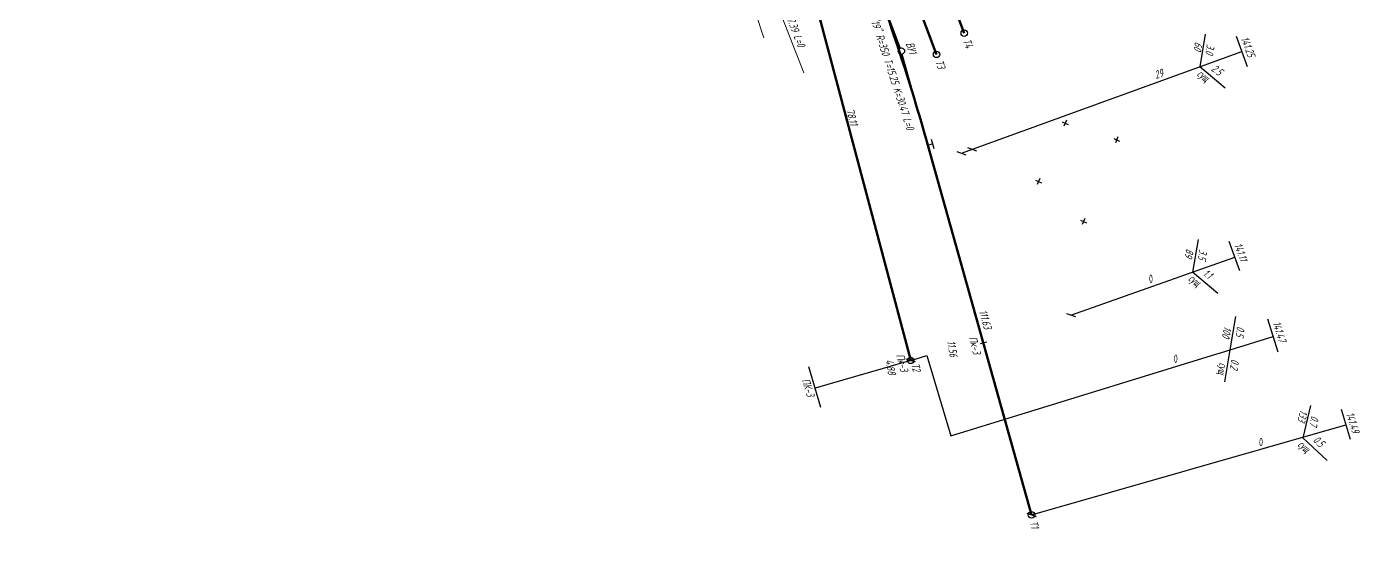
# Model space of a CAD drawing. Extents: x 8811 to 10286, y 10382 to 14118.
# Drawn here: x 10076.6 to 10285.9, y 10382.3 to 10461.6 of the extents above; entities that cross this region are included whole.
import ezdxf
from ezdxf.enums import TextEntityAlignment as Align

# ---------------------------------------------------------------- set-up
doc = ezdxf.new("R2010")
doc.units = 0
for name, color, linetype in [('8.Вершины', 7, 'Continuous'), ('8.Ось трассы', 7, 'Continuous'), ('8.Прямые вставки', 7, 'Continuous'), ('9.Вершины', 7, 'Continuous'), ('9.Ось трассы', 7, 'Continuous'), ('9.Параметры кривых', 7, 'Continuous'), ('9.Прямые вставки', 7, 'Continuous'), ('IIс.Вершины', 7, 'Continuous'), ('IIс.Параметры кривых', 7, 'Continuous'), ('IV.Ось трассы', 7, 'Continuous'), ('Iс.Вершины', 7, 'Continuous'), ('Iс.Междупутья', 7, 'Continuous'), ('КН II.Параметры кривых', 7, 'Continuous'), ('маскировка', 7, 'Continuous')]:
    doc.layers.add(name, color=color, linetype=linetype)
for name, color, linetype, lineweight in [('8.Пикетаж', 7, 'Continuous', 15), ('9.Пикетаж', 7, 'Continuous', 15), ('кресты', 1, 'Continuous', 30), ('кресты здания и сооружения', 1, 'Continuous', 30), ('Уклоноуказатели по станции', 1, 'Continuous', 35)]:
    doc.layers.add(name, color=color, linetype=linetype, lineweight=lineweight)
doc.styles.add('спдс_сжатие09', font='SPDS.shx', dxfattribs={"width": 0.9, "oblique": 15, "height": 1.25})

# ---------------------------------------------------------------- blocks, each defined once
blk = doc.blocks.new('alignment_cc_sign')
at = {"color": 0, "linetype": 'ByBlock', "lineweight": -2}
for p, q in [((-1.5, 1.5), (1.5, 1.5)), ((0, 0), (0, 1.5))]:
    blk.add_line(p, q, dxfattribs=at)

msp = doc.modelspace()

# ---------------------------------------------------------------- linework, layer by layer
at = {"layer": 'кресты', "color": 5, "lineweight": 30}
for p, q in [((10238.29, 10446.82), (10239.21, 10446.42)), ((10238.29, 10446.82), (10239.21, 10446.42)), ((10238.95, 10447.08), (10238.55, 10446.17)), ((10246.34, 10444.21), (10247.26, 10443.81)), ((10246.34, 10444.21), (10247.26, 10443.81)), ((10247, 10444.46), (10246.6, 10443.55)), ((10234.12, 10437.7), (10235.04, 10437.3)), ((10234.12, 10437.7), (10235.04, 10437.3)), ((10234.78, 10437.96), (10234.38, 10437.04)), ((10241.16, 10431.48), (10242.07, 10431.08)), ((10241.16, 10431.48), (10242.07, 10431.08)), ((10241.81, 10431.74), (10241.41, 10430.82))]:
    msp.add_line(p, q, dxfattribs=at)
at = {"layer": 'Уклоноуказатели по станции', "color": 5, "lineweight": 30}
for p, q in [((10223.52, 10442.8), (10224.93, 10442.28)), ((10221.85, 10442.19, 0), (10223.26, 10441.67, 0)), ((10238.95, 10416.93, 129.88), (10240.37, 10416.44, 129.88))]:
    msp.add_line(p, q, dxfattribs=at)

# ---------------------------------------------------------------- wipeouts: each hides what was drawn before it
at = {"color": 5}
for points in [[(10188.05, 10481.14), (10189.76, 10481.42), (10199.7, 10455.63), (10197.96, 10455.44)], [(10207.6, 10469.66), (10216.41, 10442.91), (10215, 10442.51), (10206.09, 10469.01)], [(10222.34, 10459.25), (10224.51, 10460.01), (10225, 10458.13), (10222.98, 10457.23)], [(10258.04, 10458.18), (10267.4, 10461.32), (10269.4, 10455.75), (10260.56, 10451.7)], [(10218.34, 10455.95), (10220.37, 10456.55), (10220.77, 10454.79), (10218.95, 10454.02)], [(10252.52, 10454.53), (10254.71, 10455.5), (10255.1, 10453.88), (10253.09, 10453.34)], [(10256.11, 10426.41), (10266.5, 10429.95), (10268.55, 10423.94), (10259.14, 10419.86)], [(10251.64, 10422.91), (10252.51, 10423.33), (10252.98, 10421.77), (10251.99, 10421.38)], [(10262.06, 10414.18), (10272.75, 10417), (10274.85, 10410.07), (10263.58, 10406.02)], [(10220.12, 10412.27), (10221.7, 10412.74), (10222.31, 10409.36), (10220.79, 10409.23)], [(10212.11, 10410.87), (10213.66, 10411.1), (10214.66, 10407.06), (10212.87, 10407.05)], [(10254.96, 10410.34), (10256.88, 10411.19), (10257.28, 10409.62), (10255.68, 10408.54)], [(10197.17, 10406.8), (10198.8, 10407.22), (10199.91, 10403.44), (10198.5, 10403.04)], [(10273.38, 10401.22), (10283.84, 10403.53), (10285.92, 10396.54), (10276.42, 10392.36)], [(10269.83, 10398.04), (10267.83, 10397.78), (10268.48, 10395.51), (10270.25, 10396.02)], [(10233, 10384.34), (10234.94, 10384.85), (10235.37, 10382.79), (10233.42, 10382.33)]]:
    msp.add_wipeout(points, dxfattribs=at).dxf.layer = 'маскировка'

# ---------------------------------------------------------------- next in the draw order: linework, layer by layer
at = {"color": 5, "lineweight": 30}
msp.add_line((10200.62, 10402.26), (10198.75, 10408.6), dxfattribs=at)
at = {"layer": '9.Вершины', "color": 5, "lineweight": 30}
msp.add_circle((10233.5, 10385.51), 0.5, dxfattribs=at)
at = {"layer": 'IIс.Вершины', "color": 5, "lineweight": 30}
msp.add_circle((10218.67, 10457.35), 0.5, dxfattribs=at)
at = {"layer": 'Iс.Вершины', "color": 5, "lineweight": 30}
msp.add_circle((10222.99, 10460.66), 0.5, dxfattribs=at)
at = {"layer": 'кресты здания и сооружения', "color": 5, "lineweight": 20}
for points in [[(10190.01, 10502.19), (10181.29, 10491.62), (10191.72, 10459.92)], [(10208.67, 10483.88), (10187.27, 10481.83), (10197.95, 10454.49)]]:
    msp.add_lwpolyline(points, dxfattribs=at)
at = {"layer": 'Уклоноуказатели по станции', "color": 5, "lineweight": 30}
for p, q in [((10260.64, 10460.5, -0.02), (10259.77, 10455.39, -0.02)), ((10265.46, 10460.21, 0.03), (10267.2, 10455.45, 0.03)), ((10222.55, 10441.93, 0), (10266.33, 10457.82, -0.04)), ((10263.75, 10452.08, -0.02), (10259.77, 10455.39, -0.02)), ((10259.5, 10428.48, 175.3), (10258.63, 10423.37, 175.31)), ((10264.32, 10428.19, 175.36), (10266, 10423.62, 175.36)), ((10239.66, 10416.68, 141.12), (10265.24, 10425.7, 187.2)), ((10262.62, 10420.06, 175.3), (10258.63, 10423.37, 175.31)), ((10265.36, 10416.47, -0.05), (10264.47, 10411.25, -0.04)), ((10264.47, 10411.25, -0.04), (10263.62, 10406.26, -0.04)), ((10277.05, 10402.56, 86.73), (10275.87, 10397.51, 86.74)), ((10281.84, 10401.97, 86.79), (10283.24, 10397.32, 86.79)), ((10233.5, 10385.51), (10282.57, 10399.54, 86.71)), ((10279.65, 10393.97, 86.73), (10275.87, 10397.51, 86.74)), ((10232.79, 10385.76), (10234.21, 10385.27))]:
    msp.add_line(p, q, dxfattribs=at)
at = {"layer": 'Уклоноуказатели по станции', "color": 5, "lineweight": 30, "extrusion": (0.001331, 0.000371449, 0.999999)}
msp.add_line((10270.37, 10416.08, 0), (10271.94, 10410.95, 0), dxfattribs=at)

# ---------------------------------------------------------------- next in the draw order: block references
at = {"layer": '9.Ось трассы', "color": 5, "lineweight": 30, "xscale": 0.5, "yscale": 0.5, "zscale": 0.5, "rotation": 285.684317980973}
msp.add_blockref('alignment_cc_sign', (10217.31, 10443.19), dxfattribs=at)

# ---------------------------------------------------------------- next in the draw order: texts
at = {"layer": '9.Вершины', "color": 5, "lineweight": 30, "style": 'спдс_сжатие09', "oblique": 15, "width": 0.9}
msp.add_text('Т1', height=1.25, rotation=285.6843, dxfattribs=at).set_placement((10233.77, 10384.54), align=Align.MIDDLE_LEFT)
at = {"layer": 'IIс.Вершины', "color": 5, "lineweight": 30, "style": 'спдс_сжатие09', "oblique": 15, "width": 0.9}
msp.add_text('Т3', height=1.25, rotation=290.6357, dxfattribs=at).set_placement((10219.02, 10456.42), align=Align.MIDDLE_LEFT)
at = {"layer": 'IIс.Параметры кривых', "color": 5, "lineweight": 30, "style": 'спдс_сжатие09', "oblique": 15, "width": 0.9}
msp.add_text('У=5°13\'54" R=300 T=13.71 K=27.39 L=0', height=1.25, rotation=291.3848, dxfattribs=at).set_placement((10194.24, 10468.92), align=Align.TOP_CENTER)
at = {"layer": 'Iс.Вершины', "color": 5, "lineweight": 30, "style": 'спдс_сжатие09', "oblique": 15, "width": 0.9}
msp.add_text('Т4', height=1.25, rotation=290.741, dxfattribs=at).set_placement((10223.34, 10459.72), align=Align.MIDDLE_LEFT)
at = {"layer": 'Iс.Междупутья', "color": 5, "lineweight": 30, "style": 'спдс_сжатие09', "oblique": 15, "width": 0.9}
msp.add_text('11.56', height=1.25, rotation=280, dxfattribs=at).set_placement((10220.3, 10412.6))
at = {"layer": 'Уклоноуказатели по станции', "color": 5, "lineweight": 30, "style": 'спдс_сжатие09', "oblique": 15, "width": 0.9}
for s, rotation, p in [('141.25 ', 290.269, (10266.83, 10458.04, 23.58)), ('141.11 ', 290.269, (10265.7, 10426.02, 198.91)), ('141.49', 286.7984, (10283.08, 10399.73, 110.33))]:
    msp.add_text(s, height=1.25, rotation=rotation, dxfattribs=at).set_placement(p, align=Align.CENTER)
for s, rotation, p in [('60', 260.5425, (10260.26, 10459.16, 0.03)), ('2.5', 322.2007, (10262.22, 10455.9, -141.12)), ('сущ', 322.2007, (10260, 10455.09, -141.12)), ('89', 258.4197, (10258.89, 10426.87, 175.36)), ('сущ', 321.9477, (10258.65, 10423.16, 30.13)), ('1.1', 321.9477, (10260.91, 10423.95, 34.21)), ('100', 257.4726, (10264.81, 10414.73, 0.01)), ('133', 254.9491, (10276.7, 10401.63, 86.79)), ('сущ', 318.4771, (10275.8, 10397.27, -58.57)), ('0.5', 318.4771, (10278.18, 10397.95, -54.36))]:
    msp.add_text(s, height=1.25, rotation=rotation, dxfattribs=at).set_placement(p, align=Align.TOP_LEFT)
for s, rotation, p in [('3.0', 262.6085, (10260.86, 10458.99, 0.03)), ('3.5', 262.6085, (10259.72, 10426.97, 175.36)), ('0.5', 262.6085, (10265.58, 10414.97, 0.01)), ('сущ', 262.6085, (10262.86, 10409.29, 0.06)), ('0.2', 262.6085, (10264.71, 10409.86, 0.01)), ('0.7', 259.1379, (10277.18, 10401.04, 86.79))]:
    msp.add_text(s, height=1.25, rotation=rotation, dxfattribs=at).set_placement(p)
for s, rotation, p in [('29 ', 19.189, (10252.74, 10454.08)), ('0 ', 19.189, (10251.69, 10422.18, 34.21)), ('0 ', 16.4935, (10255.56, 10409.73, 0)), ('0 ', 15.7184, (10268.87, 10396.74, -54.36))]:
    msp.add_text(s, height=1.25, rotation=rotation, dxfattribs=at).set_placement(p, align=Align.MIDDLE_LEFT)
at = {"layer": 'Уклоноуказатели по станции', "color": 5, "lineweight": 30, "extrusion": (0.001331, 0.000371449, 0.999999), "style": 'спдс_сжатие09', "oblique": 15, "width": 0.9}
msp.add_text('141.47 ', height=1.25, rotation=287.1254, dxfattribs=at).set_placement((10271.68, 10413.62, 41.09), align=Align.CENTER)
at = {"layer": 'Уклоноуказатели по станции', "color": 5, "lineweight": 30, "extrusion": (0.001347, 0.000307856, 0.999999), "style": 'спдс_сжатие09', "oblique": 15, "width": 0.9}
msp.add_text('ПК-3', height=1.25, rotation=287.5482, dxfattribs=at).set_placement((10197.98, 10405.18, 40.49), align=Align.CENTER)

# ---------------------------------------------------------------- next in the draw order: wipeouts: each hides what was drawn before it
at = {"color": 5}
for points in [[(10213.72, 10459.54), (10215.26, 10459.74), (10216.08, 10457.03), (10214.42, 10456.63)], [(10206.01, 10449.52), (10206.74, 10445.76), (10205.34, 10445.61), (10204.42, 10449.19)], [(10223.11, 10413.46), (10225, 10413.79), (10225.98, 10409.96), (10224.39, 10409.74)], [(10211.25, 10406.37), (10212.85, 10406.69), (10211.94, 10410.43), (10210.43, 10409.89)], [(10214.65, 10408.66), (10216.35, 10408.99), (10216.55, 10407.37), (10215.08, 10406.94)]]:
    msp.add_wipeout(points, dxfattribs=at).dxf.layer = 'маскировка'

# ---------------------------------------------------------------- next in the draw order: linework, layer by layer
at = {"color": 5, "lineweight": 30}
for p, q in [((10226.45, 10412.46), (10225.49, 10412.19)), ((10214.64, 10409.6), (10199.73, 10405.26)), ((10215.12, 10409.73), (10214.15, 10409.47))]:
    msp.add_line(p, q, dxfattribs=at)
at = {"layer": '8.Вершины', "color": 5, "lineweight": 30}
msp.add_circle((10214.64, 10409.6), 0.5, dxfattribs=at)
at = {"layer": '8.Ось трассы', "color": 5, "lineweight": 70, "flags": 128}
msp.add_lwpolyline([(10214.64, 10409.6), (10194.56, 10485.09, 0.025258), (10183.77, 10518.74), (10172.52, 10548.52)], format="xyb", dxfattribs=at)
at = {"layer": '9.Вершины', "color": 5, "lineweight": 30}
for p, q in [((10207.8, 10472.13), (10213.01, 10458.33)), ((10217.31, 10443.19), (10213.32, 10457.38))]:
    msp.add_line(p, q, dxfattribs=at)
msp.add_circle((10213.18, 10457.87), 0.5, dxfattribs=at)
at = {"layer": 'IV.Ось трассы', "color": 5, "lineweight": 70, "flags": 128}
msp.add_lwpolyline([(10222.99, 10460.66), (10216.42, 10478.01, 0.025945), (10197.65, 10520.74), (10171.95, 10571.87, -0.026184), (10157.23, 10605.42), (10150.44, 10623.41), (10123.04, 10695.98), (10123.04, 10695.98, -0.021477), (10113.64, 10724.53), (10098.75, 10777.25, 0.000391)], format="xyb", dxfattribs=at)
at = {"layer": 'КН II.Параметры кривых', "color": 5, "lineweight": 70, "flags": 128}
msp.add_lwpolyline([(10218.67, 10457.35), (10213.51, 10471.06, 0.022831), (10202.7, 10496.22), (10164.94, 10574.08, -0.022611), (10152.44, 10603.15), (10120.85, 10686.8, -0.021477), (10111.45, 10715.35), (10092.96, 10780.85, 0.001042), (10090.23, 10790.47, 0.003125), (10087.42, 10800.07, 0.010011), (10080.05, 10822.93, 0.003125), (10076.72, 10832.36, 0.001042), (10073.32, 10841.77), (10036.47, 10943.19, 0.000521), (10033.05, 10952.58, 0.001563), (10029.59, 10961.97, 0.003753), (10023.17, 10978.8, 0.001563), (10019.5, 10988.1, 0.000521), (10015.8, 10997.39), (9879.63, 11338.11, -0.000391)], format="xyb", dxfattribs=at)
at = {"layer": 'Уклоноуказатели по станции', "color": 5, "lineweight": 30}
for p, q in [((10213.93, 10409.85), (10215.34, 10409.36)), ((10214.64, 10409.6), (10217.13, 10410.37)), ((10217.13, 10410.37), (10220.88, 10397.83))]:
    msp.add_line(p, q, dxfattribs=at)

# ---------------------------------------------------------------- next in the draw order: texts
at = {"layer": '8.Вершины', "color": 5, "lineweight": 30, "style": 'спдс_сжатие09', "oblique": 15, "width": 0.9}
msp.add_text('Т2', height=1.25, rotation=284.8921, dxfattribs=at).set_placement((10215.28, 10409.18), align=Align.MIDDLE_LEFT)
at = {"layer": '8.Пикетаж', "color": 5, "lineweight": 30, "style": 'спдс_сжатие09', "oblique": 15, "width": 0.9}
msp.add_text('Пк-3', height=1.25, rotation=284.8921, dxfattribs=at).set_placement((10212.7, 10409.09), align=Align.CENTER)
at = {"layer": '8.Прямые вставки', "color": 5, "lineweight": 30, "style": 'спдс_сжатие09', "oblique": 15, "width": 0.9}
msp.add_text('78.11', height=1.25, rotation=284.8921, dxfattribs=at).set_placement((10204.87, 10447.42), align=Align.CENTER)
at = {"layer": '9.Вершины', "color": 5, "lineweight": 30, "style": 'спдс_сжатие09', "oblique": 15, "width": 0.9}
msp.add_text('ВУ1', height=1.25, rotation=288.2589, dxfattribs=at).set_placement((10214.13, 10458.18), align=Align.CENTER)
at = {"layer": '9.Параметры кривых', "color": 5, "lineweight": 30, "style": 'спдс_сжатие09', "oblique": 15, "width": 0.9}
msp.add_text('У=4°59\'19" R=350 T=15.25 K=30.47 L=0', height=1.25, rotation=288.1786, dxfattribs=at).set_placement((10211.78, 10456.29), align=Align.TOP_CENTER)
at = {"layer": 'Iс.Междупутья', "color": 5, "lineweight": 30, "style": 'спдс_сжатие09', "oblique": 15, "width": 0.9}
msp.add_text('4.88', height=1.25, rotation=280, dxfattribs=at).set_placement((10210.68, 10409.66))

# ---------------------------------------------------------------- next in the draw order: wipeouts: each hides what was drawn before it
at = {"color": 5}
msp.add_wipeout([(10225.1, 10417.62), (10226.78, 10417.91), (10227.61, 10414.07), (10225.99, 10413.78)], dxfattribs=at).dxf.layer = 'маскировка'

# ---------------------------------------------------------------- next in the draw order: linework, layer by layer
at = {"layer": '9.Ось трассы', "color": 5, "lineweight": 70, "flags": 128}
msp.add_lwpolyline([(10233.5, 10385.51), (10217.31, 10443.19, 0.021771), (10207.8, 10472.13), (10184.74, 10533.24)], format="xyb", dxfattribs=at)
at = {"layer": 'Уклоноуказатели по станции', "color": 5, "lineweight": 30, "extrusion": (0.001331, 0.000371449, 0.999999)}
msp.add_line((10220.88, 10397.83, 0), (10271.22, 10413.32, 0), dxfattribs=at)

# ---------------------------------------------------------------- next in the draw order: texts
at = {"layer": '9.Пикетаж', "color": 5, "lineweight": 30, "style": 'спдс_сжатие09', "oblique": 15, "width": 0.9}
msp.add_text('Пк-3', height=1.25, rotation=285.6843, dxfattribs=at).set_placement((10224.04, 10411.79), align=Align.CENTER)
at = {"layer": '9.Прямые вставки', "color": 5, "lineweight": 30, "style": 'спдс_сжатие09', "oblique": 15, "width": 0.9}
msp.add_text('111.63', height=1.25, rotation=285.6843, dxfattribs=at).set_placement((10225.69, 10415.83), align=Align.CENTER)

doc.saveas('drawing.dxf')
